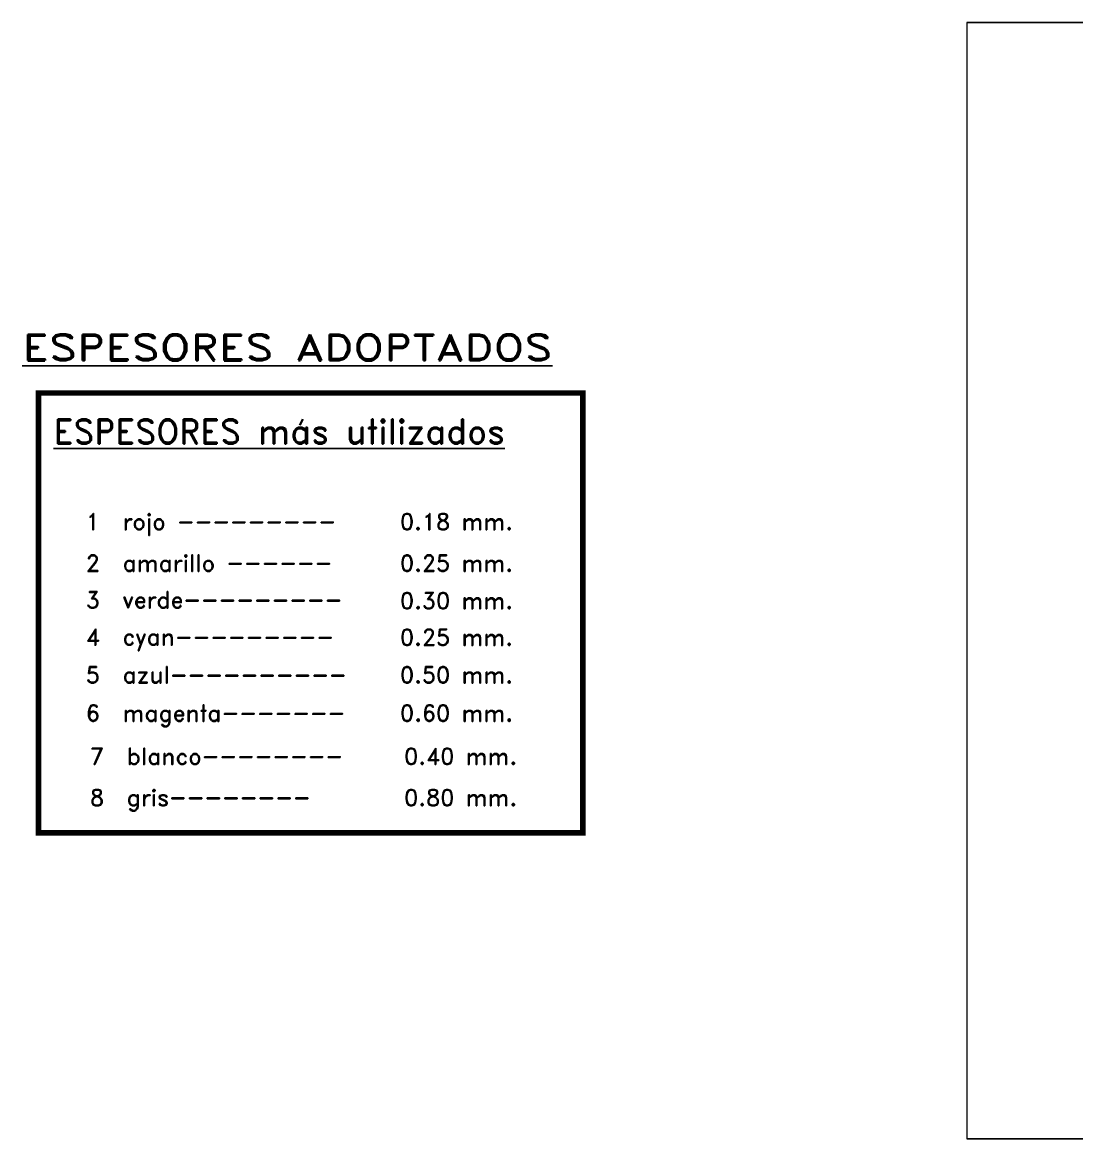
# Model space of a CAD drawing. Header units: metres. Extents: x 325 to 914, y 320 to 366.
# Drawn here: x 324.74 to 354.95, y 319.51 to 351.51 of the extents above; entities that cross this region are included whole.
import ezdxf

# ---------------------------------------------------------------- set-up
doc = ezdxf.new("R2010")
doc.units = ezdxf.units.M
doc.layers.add('CARATULA', color=7, linetype='CONTINUOUS')
doc.layers.add('OTROS', color=3, linetype='CONTINUOUS')
doc.layers.add('Rojo', color=1, linetype='CONTINUOUS', lineweight=18)
doc.styles.add('ROMAND', font='romand.shx', dxfattribs={"height": 4})

# ---------------------------------------------------------------- blocks, each defined once
blk = doc.blocks.new('A$C155B0678')
at = {"layer": 'OTROS', "color": 7, "linetype": 'Continuous', "style": 'ROMAND'}
for s, p in [('7  blanco--------', (-0.00096, 0.01915)), ('0.40 mm.', (0.12763, 0.01915))]:
    blk.add_text(s, height=0.00675, dxfattribs=at).set_placement(p)
at = {"layer": 'OTROS', "color": 8, "linetype": 'Continuous', "style": 'ROMAND'}
for s, p in [('8  gris--------', (-0.00096, 0.00225)), ('0.80 mm.', (0.12763, 0.00225))]:
    blk.add_text(s, height=0.00675, dxfattribs=at).set_placement(p)

msp = doc.modelspace()

# ---------------------------------------------------------------- linework, layer by layer
at = {"layer": 'CARATULA', "color": 1, "linetype": 'Continuous'}
for p, q in [((351.801, 351.509), (409.801, 351.509)), ((409.801, 319.509), (351.801, 319.509))]:
    msp.add_line(p, q, dxfattribs=at)
at = {"layer": 'OTROS', "color": 2, "linetype": 'Continuous', "const_width": 0.158}
msp.add_lwpolyline([(325.205, 340.883), (340.801, 340.883), (340.801, 328.277), (325.205, 328.277)], close=True, dxfattribs=at)
at = {"layer": 'Rojo'}
msp.add_line((351.801, 351.509), (351.801, 319.509), dxfattribs=at)

# ---------------------------------------------------------------- block references
at = {"layer": 'CARATULA', "color": 0, "xscale": 70, "yscale": 70, "zscale": 70}
msp.add_blockref('A$C155B0678', (326.749, 328.893), dxfattribs=at)

# ---------------------------------------------------------------- texts
at = {"layer": 'OTROS', "color": 3, "linetype": 'Continuous', "style": 'ROMAND', "width": 1.25}
msp.add_text('%%UESPESORES ADOPTADOS', height=0.75, dxfattribs=at).set_placement((324.743, 341.815))
at = {"layer": 'OTROS', "color": 2, "linetype": 'Continuous', "style": 'ROMAND'}
for s, height, p in [('%%UESPESORES más utilizados', 0.7, (325.64, 339.43)), ('2  amarillo ------', 0.4725, (326.562, 335.771)), ('0.25 mm.', 0.4725, (335.564, 335.771))]:
    msp.add_text(s, height=height, dxfattribs=at).set_placement(p)
at = {"layer": 'OTROS', "color": 1, "linetype": 'Continuous', "style": 'ROMAND'}
for s, p in [('1  rojo ---------', (326.562, 336.96)), ('0.18 mm.', (335.564, 336.96))]:
    msp.add_text(s, height=0.4725, dxfattribs=at).set_placement(p)
at = {"layer": 'OTROS', "color": 3, "linetype": 'Continuous', "style": 'ROMAND'}
for s, p in [('3  verde---------', (326.562, 334.717)), ('0.30 mm.', (335.564, 334.694))]:
    msp.add_text(s, height=0.4725, dxfattribs=at).set_placement(p)
at = {"layer": 'OTROS', "color": 4, "linetype": 'Continuous', "style": 'ROMAND'}
for s, p in [('4  cyan---------', (326.562, 333.655)), ('0.25 mm.', (335.564, 333.645))]:
    msp.add_text(s, height=0.4725, dxfattribs=at).set_placement(p)
at = {"layer": 'OTROS', "color": 5, "linetype": 'Continuous', "style": 'ROMAND'}
for s, p in [('5  azul----------', (326.562, 332.569)), ('0.50 mm.', (335.564, 332.569))]:
    msp.add_text(s, height=0.4725, dxfattribs=at).set_placement(p)
at = {"layer": 'OTROS', "color": 6, "linetype": 'Continuous', "style": 'ROMAND'}
for s, p in [('6  magenta-------', (326.562, 331.472)), ('0.60 mm.', (335.564, 331.472))]:
    msp.add_text(s, height=0.4725, dxfattribs=at).set_placement(p)

doc.saveas('drawing.dxf')
